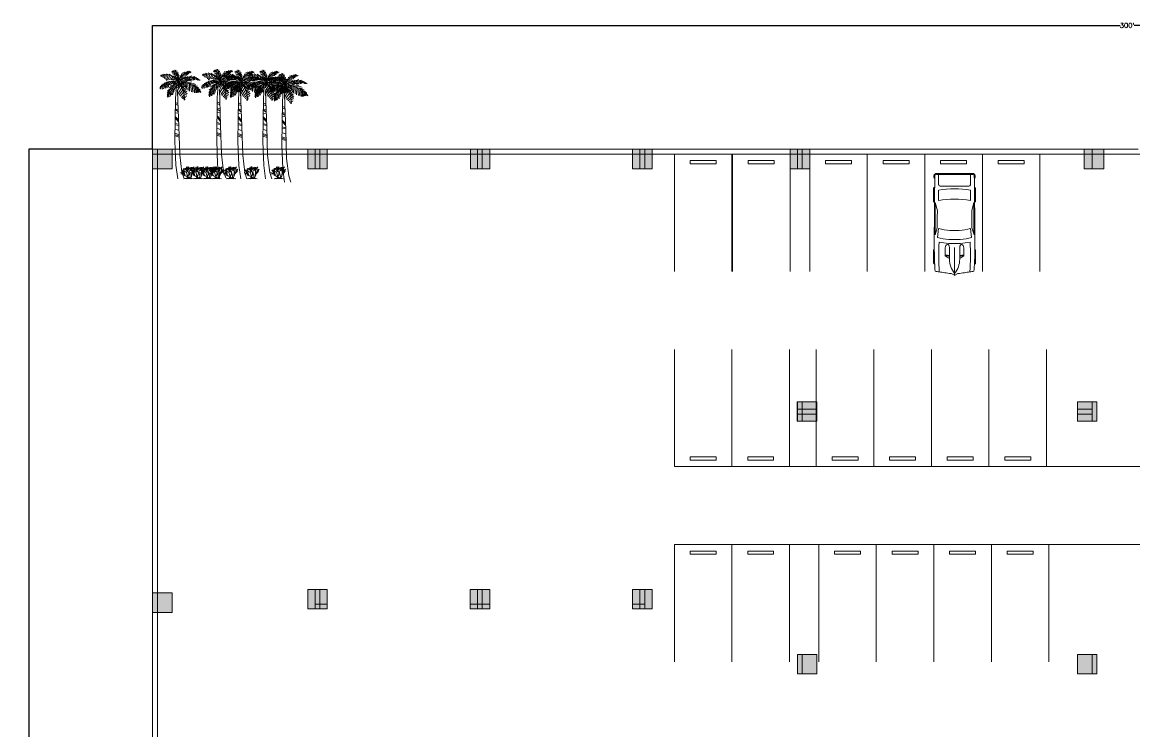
# Model space of a CAD drawing. Header units: inches. Extents: x 2447 to 25919, y 392 to 5548495.
# Drawn here: x 22078 to 24133, y 1986 to 3297 of the extents above; entities that cross this region are included whole.
import ezdxf

# ---------------------------------------------------------------- set-up
doc = ezdxf.new("R2010")
doc.units = ezdxf.units.IN
doc.header["$LTSCALE"] = 0.019685
doc.header["$MEASUREMENT"] = 0
doc.layers.get('0').update_dxf_attribs({"lineweight": 18})
doc.layers.get('Defpoints').update_dxf_attribs({"color": 140, "lineweight": 18})
doc.layers.add('CAR PARKING', color=7, linetype='Continuous', lineweight=18)
doc.layers.add('FIRE ESCAPE DOORS', color=7, linetype='Continuous', lineweight=18)
doc.styles.get("Standard").update_dxf_attribs({"font": 'txt.shx', "height": 15})
doc.dimstyles.get("Standard").update_dxf_attribs({"dimtxt": 16.8, "dimasz": 0.007087, "dimexe": 0.007087, "dimexo": 0.002461, "dimgap": 0.003543, "dimtad": 0, "dimtih": 1, "dimtoh": 1, "dimzin": 0, "dimdsep": 46, "dimlunit": 3, "dimtxsty": 'Standard', "dimcen": 0.003543, "dimadec": 0, "dimazin": 0, "dimtfac": 1, "dimtofl": 0, "dimtmove": 0, "dimatfit": 3, "dimfxl": 0.03937, "dimtolj": 1, "dimtzin": 0, "dimarcsym": 0})

# ---------------------------------------------------------------- blocks, each defined once
blk = doc.blocks.new('column')
at = {"layer": 'FIRE ESCAPE DOORS'}
h = blk.add_hatch(color=2, dxfattribs=at)
h.dxf.hatch_style = 1
h.paths.add_polyline_path([(3085.8, 2952.4), (3049.8, 2952.4), (3049.8, 2916.4), (3085.8, 2916.4)])
blk.add_lwpolyline([(3049.8, 2916.4), (3085.8, 2916.4), (3085.8, 2952.4), (3049.8, 2952.4)], close=True, dxfattribs=at)
blk = doc.blocks.new('COLUMNS')
at = {"layer": 'FIRE ESCAPE DOORS'}
blk.add_blockref('column', (-3067.8, -2934.4), dxfattribs=at)
blk = doc.blocks.new('*D200')
at = {"layer": 'CAR PARKING', "color": 0, "lineweight": -2, "transparency": 16777216}
for p, q in [((22318.8, 3062.1), (22318.8, 3290.7)), ((22318.8, 3290.7), (24106.1, 3290.7)), ((25918.8, 3290.7), (24131.6, 3290.7)), ((25918.8, 3062.1), (25918.8, 3290.7))]:
    blk.add_line(p, q, dxfattribs=at)
at = {"layer": 'CAR PARKING', "color": 0, "transparency": 16777216}
for points in [[(22318.8, 3290.7), (22318.8, 3290.7), (22318.8, 3290.7)], [(25918.8, 3290.7), (25918.8, 3290.7), (25918.8, 3290.7)]]:
    blk.add_solid(points, dxfattribs=at)
at = {"layer": 'Defpoints', "color": 0, "transparency": 16777216}
for p in [(25918.8, 3290.7), (22318.8, 3062.1), (25918.8, 3062.1)]:
    blk.add_point(p, dxfattribs=at)
at = {"layer": 'CAR PARKING', "color": 0, "transparency": 16777216, "insert": (24118.8, 3290.7), "char_height": 9, "attachment_point": 5}
blk.add_mtext("\\A1;300'", dxfattribs=at)
blk = doc.blocks.new('*D201')
at = {"layer": 'CAR PARKING', "color": 0, "lineweight": -2, "transparency": 16777216}
for p, q in [((22318.8, 3062.1), (22090.4, 3062.1)), ((22090.4, 3062.1), (22090.4, 1866.6)), ((22090.4, 662.1), (22090.4, 1857.6)), ((22318.8, 662.1), (22090.4, 662.1))]:
    blk.add_line(p, q, dxfattribs=at)
at = {"layer": 'CAR PARKING', "color": 0, "transparency": 16777216}
for points in [[(22090.4, 3062.1), (22090.4, 3062.1), (22090.4, 3062.1)], [(22090.4, 662.1), (22090.4, 662.1), (22090.4, 662.1)]]:
    blk.add_solid(points, dxfattribs=at)
at = {"layer": 'Defpoints', "color": 0, "transparency": 16777216}
for p in [(22318.8, 3062.1), (22090.4, 662.1), (22318.8, 662.1)]:
    blk.add_point(p, dxfattribs=at)
at = {"layer": 'CAR PARKING', "color": 0, "transparency": 16777216, "insert": (22090.4, 1862.1), "char_height": 9, "attachment_point": 5}
blk.add_mtext("\\A1;200'", dxfattribs=at)
blk = doc.blocks.new('Parking - Metric')
for p, q in [((0, 0), (2700, 0)), ((0, -5500), (0, 0)), ((2700, -5500), (2700, 0))]:
    blk.add_line(p, q)
blk.add_lwpolyline([(740.4, -304.8), (1959.6, -304.8), (1959.6, -457.2), (740.4, -457.2)], close=True)
blk = doc.blocks.new('*U212')
for p, q in [((536, 950), (536, 936)), ((1182, 988), (568, 988)), ((1214, 950), (1214, 950)), ((1779, 801), (2195, 746)), ((2235, 810), (1899, 912)), ((3412, 904), (3030, 807)), ((3440, 942), (3440, 950)), ((3472, 988), (4087, 988)), ((3516, 746), (3994, 746)), ((4119, 950), (4119, 934)), ((4179, 670), (4179, -670)), ((4736, 746), (4242, 746)), ((4736, -851), (4736, 851)), ((4785, -832), (4785, 832)), ((83, 156), (3, 10)), ((756, 241), (1313, 241)), ((816, 241), (816, 283)), ((820, 295), (918, 436)), ((918, 436), (1294, 436)), ((1496, -274), (1496, 274)), ((1690, -267), (1690, 267)), ((2102, 216), (2102, -216)), ((4736, -267), (4736, 267)), ((0, 0), (1313, 0)), ((3, -10), (83, -156)), ((756, -241), (1313, -241)), ((816, -241), (816, -283)), ((820, -295), (918, -436)), ((918, -436), (1294, -436)), ((536, -950), (536, -936)), ((1182, -988), (568, -988)), ((1214, -950), (1214, -950)), ((2195, -746), (1779, -801)), ((2235, -810), (1899, -912)), ((3412, -904), (3030, -807)), ((3440, -942), (3440, -950)), ((3472, -988), (4087, -988)), ((3994, -746), (3516, -746)), ((4119, -950), (4119, -934)), ((4242, -746), (4736, -746))]:
    blk.add_line(p, q)
for centre, major_axis, ratio, start_param, end_param in [((6583, -699), (0, -7755), 0.842304, 4.528606, 4.561838), ((6757, -699), (0, 7958), 0.842304, 1.367076, 1.39176), ((952, -15087), (0, -15833), 0.842304, 3.096046, 3.200911), ((1046, -12468), (0, 13417), 0.842304, 0.00281, 0.075598), ((568, 950), (0, -37.6), 0.842304, 3.141593, 4.712389), ((1638, -268113), (0, 269063), 0.842304, -0.013397, 0.002797), ((1182, 950), (0, 37.6), 0.842304, -1.570796, 0), ((3414, 137), (0, -2280), 0.842304, 4.449482, 4.652344), ((3436, 137), (0, 2077), 0.842304, 1.245306, 1.50788), ((1638, -268113), (0, -269025), 0.842304, 3.133765, 3.140441), ((3800, 71), (0, -2021), 0.842304, 4.372215, 4.640744), ((2433, -93125), (0, -93935), 0.842304, 3.134049, 3.144098), ((3472, 950), (0, -37.6), 0.842304, 3.141593, 4.712389), ((434, 0), (0, 3734), 0.842304, 4.511394, 4.913384), ((912, 0), (0, 3734), 0.842304, 4.511394, 4.913384), ((4087, 950), (0, 37.6), 0.842304, -1.570796, 0), ((4242, 670), (0, 75.2), 0.842304, 0, 1.570796), ((4588, 910), (0, 56.4), 0.842304, -0.013017, 1.249894), ((1638, -268131), (0, 269121), 0.842304, -0.013397, -0.013017), ((4673, 851), (0, -75.2), 0.842304, 1.570796, 3.128196), ((4673, 832), (0, -133), 0.842304, 1.570796, 3.128196), ((16, 0), (0, -18.8), 0.842304, 4.131459, 5.293319), ((-5194, 1331), (0, -6374), 0.842304, 1.385369, 1.434372), ((756, -1185), (0, 1427), 0.842304, 0, 0.590319), ((832, 283), (0, 18.8), 0.842304, 0.879714, 1.570796), ((331, 432), (0, 696), 0.842304, 4.435146, 4.718221), ((361, 432), (0, 696), 0.842304, 4.435146, 4.718221), ((1290, 339), (161, -9), 0.603834, -1.395552, 1.581315), ((-5194, -1331), (0, 6374), 0.842304, -1.434372, -1.385369), ((756, 1185), (0, 1427), 0.842304, 2.551274, 3.141593), ((6583, 699), (0, 7755), 0.842304, 1.721348, 1.754579), ((832, -283), (0, -18.8), 0.842304, 4.712389, 5.403472), ((331, -432), (0, -696), 0.842304, 1.564964, 1.848039), ((361, -432), (0, -696), 0.842304, 1.564964, 1.848039), ((3414, -137), (0, -2280), 0.842304, -1.510751, -1.307889), ((3436, -137), (0, -2077), 0.842304, -1.50788, -1.245306), ((3800, -71), (0, -2021), 0.842304, -1.499151, -1.230623), ((6757, 699), (0, 7958), 0.842304, 1.749832, 1.774517), ((952, 15087), (0, -15833), 0.842304, -0.059319, 0.045547), ((1046, 12468), (0, -13417), 0.842304, -0.075598, -0.00281), ((568, -950), (0, 37.6), 0.842304, 1.570796, 3.141593), ((1638, 268113), (0, 269063), 0.842304, 3.138796, 3.15499), ((1182, -950), (0, -37.6), 0.842304, 0, 1.570796), ((1638, 268113), (0, -269025), 0.842304, 0.001152, 0.007828), ((2433, 93125), (0, -93935), 0.842304, -0.002505, 0.007544), ((3472, -950), (0, -37.6), 0.842304, -1.570796, 0), ((4087, -950), (0, 37.6), 0.842304, 3.141593, 4.712389), ((4242, -670), (0, -75.2), 0.842304, 4.712389, 6.283185), ((4588, -910), (0, -56.4), 0.842304, -1.249894, 0.013017), ((1638, 268131), (0, 269121), 0.842304, 3.15461, 3.15499), ((4673, -851), (0, 75.2), 0.842304, 3.15499, 4.712389), ((4673, -832), (0, -133), 0.842304, 0.013397, 1.570796)]:
    blk.add_ellipse(centre, major_axis=major_axis, ratio=ratio, start_param=start_param, end_param=end_param)
at = {"extrusion": (0, 0, -1)}
blk.add_ellipse((1290, -339), major_axis=(161, 9), ratio=0.603834, start_param=-1.395552, end_param=1.581315, dxfattribs=at)
blk = doc.blocks.new('*U220')
for p, q in [((-29.729, 190.759), (-31.469, 191.255)), ((-30.309, 190.512), (-30.695, 189.025)), ((-25.283, 191.751), (-29.342, 192.246)), ((-28.763, 190.759), (-28.763, 188.281)), ((-26.443, 191.503), (-26.636, 186.051)), ((-20.064, 191.751), (-25.863, 193.238)), ((-23.737, 191.751), (-24.51, 185.06)), ((-21.031, 191.998), (-21.804, 183.325)), ((-15.232, 191.255), (-20.644, 193.981)), ((-17.551, 191.503), (-20.451, 181.343)), ((-14.265, 190.759), (-18.131, 182.086)), ((-9.433, 189.025), (-15.618, 193.238)), ((-11.753, 189.768), (-15.425, 182.83)), ((-8.08, 188.034), (-12.912, 182.83)), ((-6.727, 197.202), (-11.366, 197.45)), ((-4.987, 185.803), (-10.979, 182.086)), ((-3.441, 194.477), (-10.013, 195.716)), ((-1.894, 192.494), (-9.24, 193.733)), ((-6.147, 186.299), (-9.24, 190.264)), ((-7.5, 199.68), (-7.5, 197.946)), ((-0.541, 189.52), (-7.307, 192.494)), ((-5.76, 190.016), (0.618, 185.308)), ((-5.76, 188.034), (-1.508, 182.582)), ((-5.567, 196.707), (-4.987, 201.167)), ((-4.407, 195.716), (-3.247, 200.672)), ((-2.668, 185.803), (1.198, 181.343)), ((-2.474, 193.733), (-1.315, 199.433)), ((-1.121, 190.759), (0.232, 196.955)), ((0.038, 188.281), (1.778, 193.981)), ((1.005, 185.803), (2.358, 190.759)), ((1.005, 182.582), (2.938, 186.547)), ((4.098, 185.06), (4.678, 190.512)), ((4.871, 186.051), (10.09, 186.547)), ((5.837, 187.786), (7.577, 194.229)), ((6.997, 188.529), (12.216, 187.786)), ((8.544, 190.512), (13.763, 189.52)), ((9.317, 191.255), (10.283, 196.955)), ((9.51, 184.317), (15.502, 188.034)), ((11.25, 192.494), (15.889, 190.512)), ((11.829, 192.99), (13.182, 197.45)), ((13.956, 194.229), (14.729, 196.955)), ((14.536, 193.981), (17.242, 191.255)), ((14.536, 185.803), (19.948, 180.847)), ((15.116, 194.477), (17.822, 198.689)), ((15.695, 186.299), (19.368, 188.777)), ((16.082, 194.972), (17.822, 192.494)), ((17.242, 186.547), (23.041, 180.599)), ((18.015, 195.716), (20.914, 198.689)), ((18.015, 195.468), (18.981, 192.494)), ((19.368, 196.459), (19.948, 193.733)), ((19.368, 187.29), (26.133, 189.768)), ((20.721, 187.042), (25.167, 181.343)), ((20.914, 196.459), (21.301, 194.972)), ((21.301, 196.459), (22.847, 198.441)), ((22.074, 196.707), (23.427, 195.716)), ((23.234, 196.707), (23.62, 197.698)), ((23.814, 187.29), (26.907, 181.343)), ((24.78, 187.538), (31.546, 188.777)), ((26.133, 187.29), (29.419, 181.838)), ((28.066, 187.29), (30.966, 182.582)), ((29.806, 186.795), (32.319, 183.078)), ((29.999, 186.795), (33.092, 187.29)), ((32.512, 186.299), (35.218, 186.299)), ((33.479, 186.051), (34.445, 182.83)), ((35.605, 185.556), (37.151, 185.308)), ((35.798, 185.308), (36.958, 181.591)), ((-32.628, 167.961), (-33.208, 167.961)), ((-32.628, 167.713), (-32.435, 165.979)), ((-28.956, 172.174), (-32.435, 170.192)), ((-31.082, 169.944), (-32.435, 169.2)), ((-31.662, 168.705), (-31.082, 165.483)), ((-27.409, 173.413), (-30.695, 172.67)), ((-29.922, 170.687), (-27.989, 165.235)), ((-25.09, 175.148), (-28.376, 174.404)), ((-27.989, 172.422), (-26.056, 166.227)), ((-26.829, 173.661), (-23.544, 167.218)), ((-25.476, 174.652), (-21.224, 167.466)), ((-21.031, 177.626), (-24.897, 176.387)), ((-24.317, 175.891), (-18.711, 168.457)), ((-22.191, 176.635), (-16.391, 169.448)), ((-15.618, 179.36), (-20.644, 178.617)), ((-20.064, 177.626), (-15.812, 172.67)), ((-12.139, 167.961), (-19.098, 162.014)), ((-17.358, 178.617), (-13.299, 173.661)), ((-8.466, 171.678), (-16.585, 167.713)), ((-15.038, 179.36), (-10.786, 174.404)), ((-4.214, 175.148), (-14.072, 170.935)), ((-12.719, 166.722), (-9.046, 154.828)), ((-12.332, 180.104), (-9.433, 175.643)), ((-10.979, 168.457), (-7.887, 157.801)), ((-10.206, 180.104), (-8.08, 175.891)), ((-8.853, 170.935), (-7.113, 160.527)), ((-1.701, 176.882), (-8.66, 175.396)), ((-8.273, 180.104), (-6.147, 176.635)), ((-3.247, 183.821), (-8.08, 181.838)), ((-6.92, 172.917), (-5.374, 163.253)), ((-6.34, 179.608), (-4.6, 177.13)), ((-1.315, 181.591), (-5.374, 181.095)), ((-4.6, 174.9), (-4.021, 166.722)), ((-4.021, 179.36), (-2.861, 177.378)), ((-2.668, 176.387), (-2.376, 170.594)), ((-0.348, 180.352), (-1.894, 180.104)), ((-0.928, 176.882), (-1.508, 173.909)), ((2.551, 175.891), (-0.928, 171.431)), ((3.711, 174.404), (-0.541, 167.961)), ((5.257, 171.926), (-0.155, 163.005)), ((1.585, 177.13), (0.038, 174.652)), ((7.384, 168.705), (0.812, 157.553)), ((1.585, 177.13), (6.61, 176.139)), ((2.938, 182.582), (6.61, 183.821)), ((2.938, 175.891), (8.737, 173.413)), ((4.098, 180.847), (8.35, 179.608)), ((4.291, 173.909), (12.216, 168.953)), ((4.871, 181.591), (8.544, 184.812)), ((5.644, 181.838), (13.569, 178.865)), ((6.224, 178.121), (8.157, 175.148)), ((6.417, 170.439), (14.729, 164.492)), ((7.384, 178.369), (10.476, 179.36)), ((7.77, 183.325), (16.082, 179.856)), ((8.157, 178.121), (10.476, 172.422)), ((8.544, 165.979), (16.662, 160.527)), ((10.476, 177.874), (12.796, 169.696)), ((11.25, 184.812), (17.628, 180.352)), ((11.829, 177.874), (18.015, 179.113)), ((13.182, 177.874), (14.729, 166.97)), ((15.889, 177.13), (16.855, 164.492)), ((18.015, 177.13), (26.133, 179.113)), ((18.981, 175.891), (19.561, 163.005)), ((20.914, 175.891), (30.966, 176.635)), ((21.688, 175.396), (22.074, 161.518)), ((23.814, 174.404), (25.554, 160.279)), ((25.554, 173.661), (33.285, 173.661)), ((26.52, 173.165), (28.066, 159.784)), ((28.839, 172.174), (36.378, 170.687)), ((29.226, 171.926), (30.966, 158.545)), ((30.966, 170.687), (38.891, 167.713)), ((32.126, 169.696), (32.512, 158.545)), ((34.058, 168.705), (34.445, 158.545)), ((35.412, 167.713), (41.404, 164.988)), ((36.378, 166.474), (35.605, 158.792)), ((37.731, 165.235), (36.958, 159.288)), ((37.924, 165.235), (41.404, 163.749)), ((38.118, 184.317), (38.504, 181.838)), ((38.504, 164.492), (38.504, 159.536)), ((39.857, 182.83), (40.244, 181.591)), ((-14.265, 164.244), (-19.678, 158.049)), ((-16.005, 160.031), (-19.484, 154.084)), ((-18.131, 153.589), (-19.484, 151.606)), ((-17.938, 152.597), (-16.972, 151.111)), ((-17.358, 155.819), (-14.845, 151.358)), ((-16.585, 158.545), (-13.106, 152.35)), ((-15.618, 160.775), (-12.332, 154.332)), ((-14.265, 163.749), (-10.786, 154.828)), ((9.317, 164.244), (2.358, 154.332)), ((10.863, 159.784), (4.484, 152.35)), ((11.829, 155.075), (6.804, 150.119)), ((12.603, 151.111), (8.544, 148.385)), ((10.09, 162.51), (17.435, 157.058)), ((12.216, 148.137), (10.09, 147.393)), ((12.409, 145.659), (11.056, 145.659)), ((11.443, 157.553), (16.855, 154.332)), ((12.216, 153.093), (16.082, 151.606)), ((12.409, 146.898), (13.763, 146.402)), ((12.603, 149.872), (15.116, 149.128)), ((39.664, 163.253), (42.37, 161.766)), ((39.857, 162.757), (39.857, 160.031)), ((40.824, 161.766), (41.21, 160.031)), ((41.21, 161.518), (42.757, 160.279)), ((-4.081, 140.645), (0.753, 138.261)), ((-4.081, 137.547), (0.753, 135.163)), ((-4.081, 129.205), (1.124, 126.821)), ((-4.081, 127.298), (1.31, 123.246)), ((-4.453, 112.283), (1.682, 105.133)), ((-4.267, 114.428), (1.682, 108.708)), ((-4.081, 121.578), (1.31, 120.863)), ((-4.825, 83.921), (2.612, 81.061)), ((-4.639, 102.273), (1.868, 100.604)), ((-4.453, 99.651), (2.24, 98.459)), ((-4.453, 91.071), (2.426, 89.641)), ((-4.639, 81.299), (2.797, 78.916)), ((-4.639, 78.916), (2.797, 76.771))]:
    blk.add_line(p, q)
for points in [[(-2.363, 170.553), (-3.88, 148.505), (-4.988, 69.634), (-3.325, 24.869), (0, 0)], [(-0.116, 162.848), (0.554, 143.532), (2.217, 96.635), (3.88, 44.054), (7.76, 12.079), (11.64, 0)]]:
    blk.add_lwpolyline(points)
for centre, radius, start, end in [((-21.738, 166.094), 25.899, 27.67115, 112.5305), ((-18.427, 181.448), 19.715, 350.285, 64.11229), ((25.595, 171.567), 25.395, 91.40319, 163.882), ((23.687, 155.341), 32.188, 56.19272, 134.3213), ((-9.259, 151.732), 28.386, 68.38311, 147.5322), ((14.394, 148.393), 32.752, 113.7592, 177.4133), ((5.828, 132.718), 45.639, 35.98777, 95.82273), ((-32.8, 147.923), 45.309, 356.1943, 41.37848)]:
    blk.add_arc(centre, radius, start, end)
blk = doc.blocks.new('*U221')
for p, q in [((-14.88, 18.24), (-12.96, 20.64)), ((-12.471, 19.775), (-12.898, 22.044)), ((-11.28, 19.619), (-12.104, 21.184)), ((-11.433, 18.289), (-10.457, 22.749)), ((-8.16, 17.76), (-10.56, 21.6)), ((-9.48, 19.775), (-8.992, 22.592)), ((-7.2, 19.68), (-6.24, 21.12)), ((-5.086, 17.741), (-5.513, 21.34)), ((-5.28, 19.2), (-3.84, 21.6)), ((-3.84, 16.8), (-0.96, 20.64)), ((-3.377, 18.602), (-2.888, 21.575)), ((-0.508, 21.888), (-0.081, 20.558)), ((-0.203, 19.149), (0.102, 21.34)), ((-0.02, 20.01), (0.896, 21.105)), ((0.041, 20.714), (1.384, 22.044)), ((0.102, 21.34), (0.835, 21.888)), ((-17.76, 8.64), (-23.663, 11.961)), ((-17.76, 8.64), (-23.128, 9.222)), ((-18.24, 11.04), (-21.755, 16.655)), ((-18.24, 11.04), (-20.16, 11.52)), ((-12.96, 12.48), (-19.68, 16.32)), ((-13.92, 12.48), (-19.2, 14.88)), ((-16.8, 16.32), (-18.72, 18.72)), ((-15.84, 8.16), (-18.24, 11.04)), ((-16.32, 7.2), (-18.24, 7.2)), ((-14.88, 18.24), (-17.76, 19.2)), ((-16.8, 12.48), (-17.76, 12.96)), ((-14.88, 5.76), (-17.76, 8.64)), ((-15.84, 0.48), (-17.76, 0)), ((-16.8, 16.32), (-15.36, 19.68)), ((-16.8, 12.48), (-16.8, 16.32)), ((-15.84, 8.16), (-16.8, 12.48)), ((-14.88, 5.76), (-15.84, 8.16)), ((-13.44, 0.48), (-15.84, 0.48)), ((-8.16, 12), (-14.88, 18.24)), ((-12.96, 4.8), (-14.88, 5.76)), ((-12.96, 12.48), (-13.92, 12.48)), ((-9.6, 0.96), (-13.44, 0.48)), ((-13.325, 16.724), (-11.433, 18.289)), ((-12.96, 12.48), (-8.16, 17.76)), ((-10.56, 4.32), (-12.96, 12.48)), ((-11.52, 2.4), (-12.96, 4.8)), ((-9.6, 0.96), (-12.96, 0)), ((-11.677, 19.071), (-12.471, 19.775)), ((-12.043, 15.628), (-11.921, 18.836)), ((-11.982, 16.802), (-10.579, 18.054)), ((-11.921, 18.836), (-10.64, 20.401)), ((-8.64, 0.96), (-11.52, 2.4)), ((-10.579, 18.054), (-9.846, 19.697)), ((-10.56, 4.32), (-8.64, 7.68)), ((-8.64, 1.92), (-10.56, 4.32)), ((-9.6, 0.96), (-7.68, 0.96)), ((-7.2, 19.68), (-8.64, 20.16)), ((-8.64, 7.68), (-8.16, 12)), ((-8.64, 0.96), (-4.32, 2.88)), ((-8.64, 0.96), (-6.24, 2.88)), ((-8.64, 0.96), (-8.64, 1.92)), ((-8.64, 0.96), (-2.88, 0.96)), ((-8.16, 17.76), (-5.28, 19.2)), ((-7.68, 12.48), (-7.2, 14.88)), ((-6.72, 8.64), (-7.68, 12.48)), ((-7.68, 0.96), (-6.24, 0.48)), ((-4.8, 16.32), (-7.2, 19.68)), ((-7.2, 14.88), (-3.84, 16.8)), ((-5.76, 5.28), (-6.72, 8.64)), ((-6.24, 2.88), (-5.76, 5.28)), ((-6.24, 0.48), (-3.36, 0)), ((-3.377, 15.315), (-5.086, 17.819)), ((-2.88, 12.96), (-4.32, 19.68)), ((-4.32, 2.88), (-1.92, 9.6)), ((-2.766, 16.802), (-3.377, 18.602)), ((-3.36, 5.28), (-2.88, 12.96)), ((-2.88, 15.84), (-2.4, 20.16)), ((-0.96, 10.56), (-2.88, 15.84)), ((-2.88, 0.96), (0, 0)), ((-1.92, 9.6), (0.96, 12)), ((-0.48, 10.8), (0.346, 13.203)), ((0.346, 13.203), (-0.203, 19.149)), ((-0.142, 19.384), (0.59, 20.401)), ((0.346, 13.203), (1.323, 16.254)), ((0.96, 12), (1.44, 15.36)), ((0.96, 12), (2.88, 14.88)), ((1.323, 16.254), (3.642, 18.289)), ((1.44, 15.36), (2.88, 17.28)), ((1.92, 13.44), (2.4, 15.36)), ((2.4, 15.36), (3.36, 16.32))]:
    blk.add_line(p, q)

msp = doc.modelspace()

# ---------------------------------------------------------------- linework, layer by layer
for p, q in [((23282.47, 2475.986), (25909.824, 2475.986)), ((23282.47, 2331.986), (25909.824, 2331.986))]:
    msp.add_line(p, q)
at = {"layer": 'CAR PARKING'}
for p, q in [((24139.124, 3062.057), (22318.824, 3062.057)), ((22318.824, 3062.057), (22318.824, 662.057)), ((22327.824, 3062.057), (22327.824, 662.057)), ((22618.824, 3062.057), (22618.824, 3026.022)), ((22627.824, 3062.057), (22627.824, 3026.022)), ((22918.824, 3062.057), (22918.824, 3026.057)), ((22927.824, 3062.057), (22927.824, 3026.057)), ((23218.824, 3062.057), (23218.824, 3026.057)), ((23227.824, 3062.057), (23227.824, 3026.057)), ((23509.824, 3026), (23509.824, 3062.057)), ((23518.824, 3026), (23518.824, 3062.057)), ((24054.024, 3026.057), (24054.024, 3062.057)), ((24084.006, 3053.057), (22318.824, 3053.057)), ((24084.006, 3053.057), (22318.824, 3053.057)), ((24718.824, 3053.057), (24084.006, 3053.057)), ((23509.824, 2559.654), (23509.824, 2595.654)), ((23518.824, 2559.654), (23518.824, 2595.654)), ((24054.024, 2559.804), (24054.024, 2595.804)), ((23545.36, 2582.057), (23509.824, 2582.057)), ((23545.36, 2573.057), (23509.824, 2573.057)), ((24054.024, 2582.057), (24026.98, 2582.057)), ((24054.024, 2573.057), (24026.98, 2573.057)), ((22618.824, 2249.057), (22618.824, 2213.057)), ((22627.824, 2249.057), (22627.824, 2213.057)), ((22918.824, 2249.057), (22918.824, 2213.057)), ((22927.824, 2249.057), (22927.824, 2213.057)), ((23218.824, 2249.057), (23218.824, 2213.057)), ((23227.824, 2249.057), (23227.824, 2213.057)), ((22641.437, 2222.057), (22618.824, 2222.057)), ((22918.824, 2222.057), (22905.584, 2222.057)), ((22941.584, 2222.057), (22918.824, 2222.057)), ((23218.824, 2222.057), (23205.324, 2222.057)), ((23227.824, 2222.057), (23218.824, 2222.057)), ((22641.437, 2213.057), (22618.824, 2213.057)), ((22918.824, 2213.057), (22905.584, 2213.057)), ((22941.584, 2213.057), (22918.824, 2213.057)), ((23218.824, 2213.057), (23205.324, 2213.057)), ((23227.824, 2213.057), (23218.824, 2213.057)), ((23509.824, 2093.057), (23509.824, 2129.057)), ((23518.824, 2093.057), (23518.824, 2129.057)), ((24054.024, 2093.057), (24054.024, 2129.057)), ((24063.024, 2093.057), (24063.024, 2129.057))]:
    msp.add_line(p, q, dxfattribs=at)

# ---------------------------------------------------------------- block references
for name, p in [('*U220', (22365.162, 3007.613)), ('*U220', (22442.22, 3009.051)), ('*U220', (22481.485, 3007.285)), ('*U220', (22481.485, 3007.285)), ('*U220', (22527.35, 3007.285)), ('*U220', (22562.475, 3001.177)), ('*U221', (22394.091, 3007.282)), ('*U221', (22411.905, 3007.269)), ('*U221', (22429.894, 3007.269)), ('*U221', (22445.962, 3007.269)), ('*U221', (22472.44, 3007.269)), ('*U221', (22511.78, 3007.269)), ('*U221', (22560.812, 3007.269))]:
    msp.add_blockref(name, p)
at = {"xscale": 0.03937007874015748, "yscale": 0.03937007874015748, "zscale": 0.03937007874015748}
for p in [(23282.47, 3053.057), (23389.977, 3053.057), (23282.47, 2331.986), (23388.769, 2331.986), (23549.139, 2331.986), (23655.438, 2331.986), (23761.738, 2331.986), (23868.037, 2331.986)]:
    msp.add_blockref('Parking - Metric', p, dxfattribs=at)
for name, p, rotation in [('*U212', (23800.061, 2829.145), 90), ('Parking - Metric', (23388.769, 2475.986), 180), ('Parking - Metric', (23495.068, 2475.986), 180), ('Parking - Metric', (23650.876, 2475.986), 180), ('Parking - Metric', (23757.175, 2475.986), 180), ('Parking - Metric', (23863.474, 2475.986), 180), ('Parking - Metric', (23969.773, 2475.986), 180)]:
    msp.add_blockref(name, p, dxfattribs=dict(at, rotation=rotation))
at = {"layer": 'CAR PARKING'}
for p in [(22336.695, 3044.057), (22623.445, 3044.022), (22923.759, 3044.057), (23223.366, 3044.057), (23514.635, 3044), (24057.511, 3044.057), (23527.36, 2577.654), (24044.98, 2577.804), (22336.824, 2224.648), (22623.437, 2231.057), (22923.584, 2231.057), (23223.324, 2231.057), (23527.824, 2111.057), (24045.024, 2111.057)]:
    msp.add_blockref('COLUMNS', p, dxfattribs=at)
at = {"layer": 'CAR PARKING', "xscale": 0.03937007874015748, "yscale": 0.03937007874015748, "zscale": 0.03937007874015748}
for p in [(23532.635, 3053.057), (23638.934, 3053.057), (23745.234, 3053.057), (23851.533, 3053.057)]:
    msp.add_blockref('Parking - Metric', p, dxfattribs=at)

# ---------------------------------------------------------------- dimensions: what is measured, and where the dimension line sits
at = {"layer": 'CAR PARKING'}
dim = msp.add_linear_dim(base=(25918.824, 3290.705), p1=(22318.824, 3062.057), p2=(25918.824, 3062.057), dimstyle='Standard', dxfattribs=at)
dim.commit()
dim.dimension.update_dxf_attribs({"geometry": '*D200', "text_midpoint": (24118.824, 3290.705), "dimtype": 160})
dim = msp.add_linear_dim(base=(22090.386, 662.057), p1=(22318.824, 3062.057), p2=(22318.824, 662.057), angle=90, dimstyle='Standard', dxfattribs=at)
dim.commit()
dim.dimension.update_dxf_attribs({"geometry": '*D201', "text_midpoint": (22090.386, 1862.057)})

doc.saveas('drawing.dxf')
